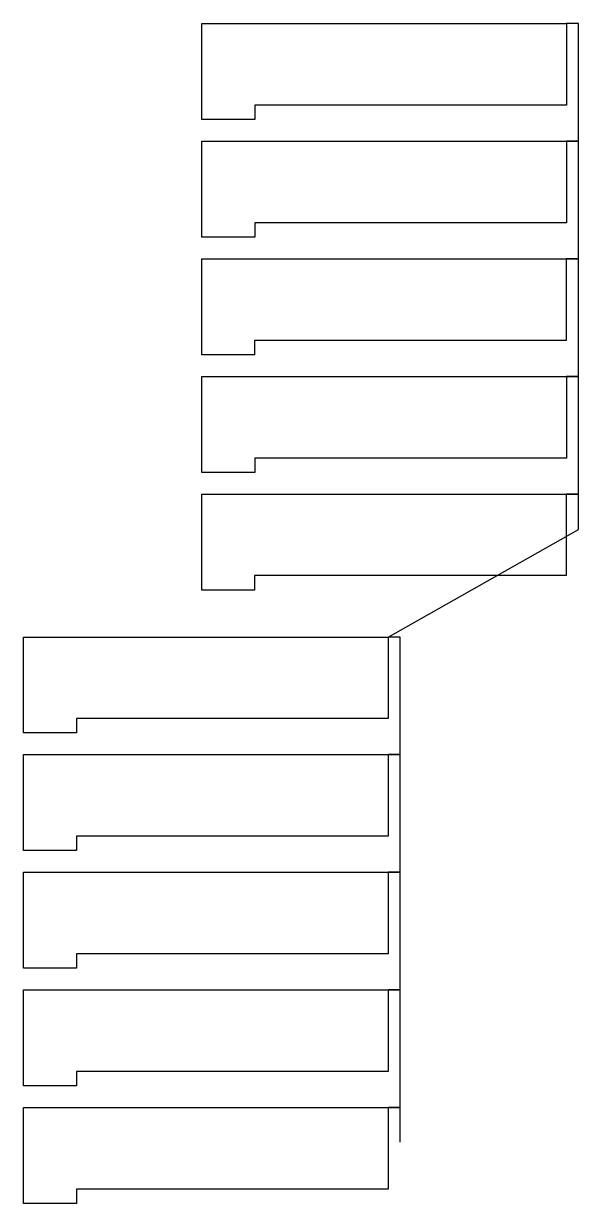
# Model space of a CAD drawing. Header units: metres. Extents: x 156 to 734, y 342 to 1571.
import ezdxf

# ---------------------------------------------------------------- set-up
doc = ezdxf.new("R2010")
doc.units = ezdxf.units.M

msp = doc.modelspace()

# ---------------------------------------------------------------- linework, layer by layer
at = {"layer": 'TOOL_0'}
for p, q in [((341.642, 1470.927), (341.642, 1570.927)), ((341.642, 1570.927), (721.642, 1570.927)), ((734.142, 1570.927), (721.642, 1570.927)), ((721.642, 1570.927), (721.642, 1485.927)), ((734.142, 1448.37), (734.142, 1570.927)), ((721.642, 1485.927), (396.642, 1485.927)), ((396.642, 1485.927), (396.642, 1470.927)), ((396.642, 1470.927), (341.642, 1470.927)), ((341.626, 1348.37), (341.626, 1448.37)), ((341.626, 1448.37), (721.626, 1448.37)), ((734.126, 1448.37), (721.626, 1448.37)), ((721.626, 1448.37), (721.626, 1363.37)), ((721.626, 1448.37), (734.142, 1448.37)), ((734.126, 1325.813), (734.126, 1448.37)), ((721.626, 1363.37), (396.626, 1363.37)), ((396.626, 1363.37), (396.626, 1348.37)), ((396.626, 1348.37), (341.626, 1348.37)), ((341.473, 1225.813), (341.473, 1325.813)), ((341.473, 1325.813), (721.473, 1325.813)), ((733.973, 1325.813), (721.473, 1325.813)), ((721.473, 1325.813), (721.473, 1240.813)), ((721.473, 1325.813), (734.126, 1325.813)), ((734.139, 1325.813), (733.973, 1325.813)), ((734.139, 1203.251), (734.139, 1325.813)), ((721.473, 1240.813), (396.473, 1240.813)), ((396.473, 1240.813), (396.473, 1225.813)), ((396.473, 1225.813), (341.473, 1225.813)), ((341.639, 1103.251), (341.639, 1203.251)), ((341.639, 1203.251), (721.639, 1203.251)), ((734.139, 1203.251), (721.639, 1203.251)), ((721.639, 1203.251), (721.639, 1118.251)), ((721.639, 1203.251), (734.139, 1203.251)), ((734.139, 1080.749), (734.139, 1203.251)), ((721.639, 1118.251), (396.639, 1118.251)), ((396.639, 1118.251), (396.639, 1103.251)), ((396.639, 1103.251), (341.639, 1103.251)), ((341.449, 980.749), (341.449, 1080.749)), ((341.449, 1080.749), (721.449, 1080.749)), ((734.139, 1080.749), (721.449, 1080.749)), ((721.449, 1080.749), (721.449, 995.749)), ((721.449, 1080.749), (734.139, 1080.749)), ((734.139, 1043.711), (734.139, 1080.749)), ((535.697, 931.781), (734.139, 1043.711)), ((721.449, 995.749), (396.449, 995.749)), ((396.449, 995.749), (396.449, 980.749)), ((396.449, 980.749), (341.449, 980.749)), ((155.697, 831.781), (155.697, 931.781)), ((155.697, 931.781), (535.697, 931.781)), ((548.197, 931.781), (535.697, 931.781)), ((535.697, 931.781), (535.697, 846.781)), ((548.197, 809.247), (548.197, 931.781)), ((535.697, 846.781), (210.697, 846.781)), ((210.697, 846.781), (210.697, 831.781)), ((210.697, 831.781), (155.697, 831.781)), ((155.697, 709.247), (155.697, 809.247)), ((155.697, 809.247), (535.697, 809.247)), ((548.197, 809.247), (535.697, 809.247)), ((535.697, 809.247), (535.697, 724.247)), ((535.697, 809.247), (548.197, 809.247)), ((548.197, 686.713), (548.197, 809.247)), ((535.697, 724.247), (210.697, 724.247)), ((210.697, 724.247), (210.697, 709.247)), ((210.697, 709.247), (155.697, 709.247)), ((155.697, 586.713), (155.697, 686.713)), ((155.697, 686.713), (535.697, 686.713)), ((548.197, 686.713), (535.697, 686.713)), ((535.697, 686.713), (535.697, 601.713)), ((535.697, 686.713), (548.197, 686.713)), ((548.197, 564.179), (548.197, 686.713)), ((535.697, 601.713), (210.697, 601.713)), ((210.697, 601.713), (210.697, 586.713)), ((210.697, 586.713), (155.697, 586.713)), ((155.697, 464.179), (155.697, 564.179)), ((155.697, 564.179), (535.697, 564.179)), ((548.197, 564.179), (535.697, 564.179)), ((535.697, 564.179), (535.697, 479.179)), ((535.697, 564.179), (548.197, 564.179)), ((548.197, 441.645), (548.197, 564.179)), ((535.697, 479.179), (210.697, 479.179)), ((210.697, 479.179), (210.697, 464.179)), ((210.697, 464.179), (155.697, 464.179)), ((155.697, 341.645), (155.697, 441.645)), ((155.697, 441.645), (535.697, 441.645)), ((548.197, 441.645), (535.697, 441.645)), ((535.697, 441.645), (535.697, 356.645)), ((535.697, 441.645), (548.197, 441.645)), ((548.197, 405.577), (548.197, 441.645)), ((535.697, 356.645), (210.697, 356.645)), ((210.697, 356.645), (210.697, 341.645)), ((210.697, 341.645), (155.697, 341.645))]:
    msp.add_line(p, q, dxfattribs=at)

doc.saveas('drawing.dxf')
